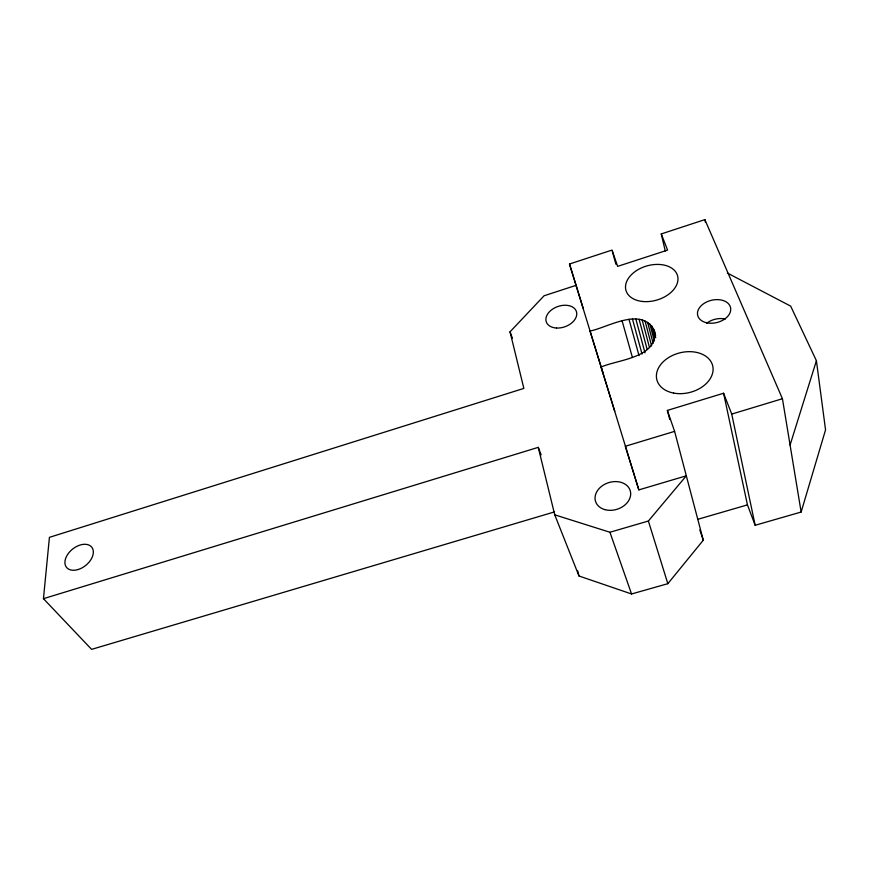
<?xml version="1.0" encoding="UTF-8"?>
<svg xmlns="http://www.w3.org/2000/svg" width="869" height="869" viewBox="0 0 869 869"><rect width="100%" height="100%" fill="white"/><g stroke="black" fill="none" stroke-linecap="round" stroke-linejoin="round"><path stroke-width="1.3" d="M554.552 511.884L91.603 649.371L43.45 598.687L49.424 537.346L523.855 388.41L510.027 331.828L544.081 295.775L576.147 285.314M603.325 373.996L590.008 331.024C607.149 327.885 641.235 305.986 654.281 330.231C659.191 358.082 616.425 359.766 601.066 367.12L614.752 411.243M669.782 419.531L667.37 410.418L723.584 393.244L747.449 504.878L755.161 525.278L801.142 512.037L825.55 429.873L816.415 360.733L790.671 306.127L727.331 273.018M790.084 445.037L816.415 360.733M43.45 598.687L538.259 447.361L554.737 514.828L578.982 575.995L631.557 593.972L667.837 583.686L703.282 540.214L674.605 431.361L667.37 410.418M554.737 514.828L609.929 532.252L648.383 521.02L686.314 475.81L638.845 489.888L625.311 446.275L674.605 431.361M638.845 489.888L569.488 264.024L612.015 250.076L617.642 266.37L667.588 250.109L661.255 233.935L704.878 219.629L782.437 398.73L801.142 512.037M755.161 525.278L731.731 414.078L782.437 398.73M697.611 519.369L747.449 504.878M723.584 393.244L731.731 414.078M538.259 447.361L541.148 454.824M510.027 331.828L512.395 338.15M609.929 532.252L631.557 593.972M699.806 529.971L703.282 540.214M569.488 264.024L583.208 308.289M648.383 521.02L667.837 583.686M622.085 320.802L632.317 357.094M628.982 319.249L639.03 355.627M612.373 251.369L615.893 264.209M632.447 318.956L642.039 354.074M635.836 318.999L645.004 352.847M639.106 319.368L647.144 349.338M642.202 320.074L649.48 347.459M645.059 321.096L651.598 345.895M647.633 322.41L653.108 343.309M651.761 325.875L654.813 337.639M649.882 324.018L654.314 340.996M654.281 330.231L655.628 335.456M655.041 335.173L655.715 337.78M577.679 570.781L578.982 575.995M661.255 233.935L665.263 251M704.878 219.629L705.411 222.29M706.725 323.246A16.63 11.449 -13.1 0 1 725.213 319.021M78.308 569.477A16.163 10.482 -38.7 0 0 91.842 547.296A16.163 10.482 -38.7 0 0 67.25 555.074A16.163 10.482 -38.7 0 0 78.308 569.477M556.486 328.037A15.935 10.732 -19.3 0 0 576.451 311.656A15.935 10.732 -19.3 0 0 551.055 310.255A15.935 10.732 -19.3 0 0 556.486 328.037M604.694 509.582A18.162 13.969 -17.2 0 0 630.677 493.157A18.162 13.969 -17.2 0 0 603.238 485.141A18.162 13.969 -17.2 0 0 604.694 509.582M673.594 393.07A28.786 20.421 -14.1 0 0 712.895 366.761A28.786 20.421 -14.1 0 0 667.718 358.147A28.786 20.421 -14.1 0 0 673.594 393.07M642.343 301.456A26.82 17.782 -16 0 0 677.657 276.168A26.82 17.782 -16 0 0 635.217 271.476A26.82 17.782 -16 0 0 642.343 301.456M706.801 322.801A16.891 11.46 -13.5 0 0 730.699 308.528A16.891 11.46 -13.5 0 0 704.813 302.944A16.891 11.46 -13.5 0 0 706.801 322.801"/></g></svg>
